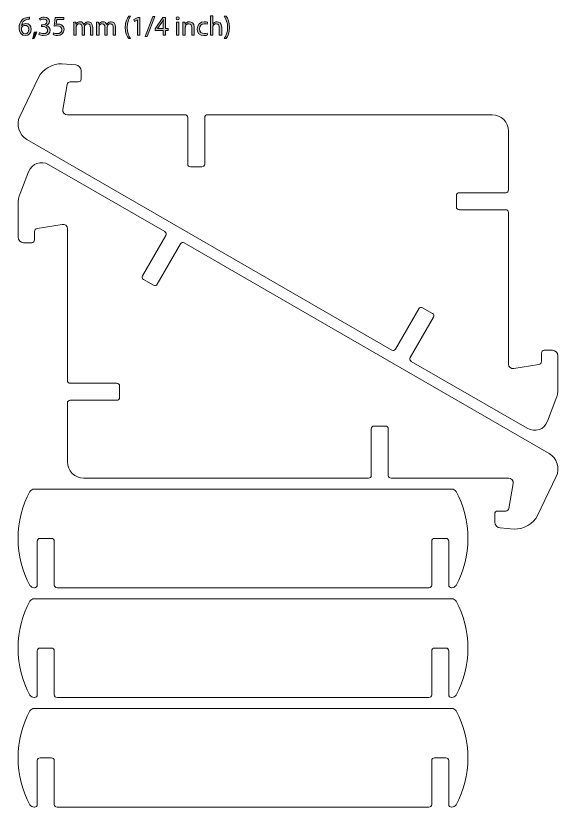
# Model space of a CAD drawing. Header units: inches. Extents: x 11 to 870, y -309 to 19.
# Drawn here: x 671 to 869.5, y -294.8 to -6.2 of the extents above; entities that cross this region are included whole.
import ezdxf

# ---------------------------------------------------------------- set-up
doc = ezdxf.new("R2010")
doc.units = ezdxf.units.IN
doc.header["$MEASUREMENT"] = 0
doc.layers.add('description', color=7, linetype='Continuous')
doc.layers.add('Layer 1', color=7, linetype='Continuous')

# ---------------------------------------------------------------- blocks, each defined once
blk = doc.blocks.new('block 8')
at = {"layer": 'description'}
h = blk.add_hatch(color=7, dxfattribs=at)
h.dxf.hatch_style = 2
edge = h.paths.add_edge_path()
edge.add_spline(control_points=[(676.01, -7.47), (675.83, -7.46), (675.6, -7.48), (675.35, -7.52), (673.96, -7.74), (673.24, -8.74), (673.09, -9.82), (673.09, -9.82), (673.11, -9.82), (673.11, -9.82), (673.42, -9.4), (673.97, -9.06), (674.69, -9.06), (675.84, -9.06), (676.65, -9.9), (676.65, -11.16), (676.65, -12.36), (675.84, -13.46), (674.48, -13.46), (673.1, -13.46), (672.19, -12.38), (672.19, -10.69), (672.19, -9.41), (672.64, -8.4), (673.29, -7.76), (673.83, -7.23), (674.55, -6.9), (675.37, -6.8), (675.63, -6.76), (675.85, -6.75), (676.01, -6.75), (676.01, -6.75), (676.01, -7.47), (676.01, -7.47)], knot_values=[0, 0, 0, 0, 1, 1, 1, 2, 2, 2, 3, 3, 3, 4, 4, 4, 5, 5, 5, 6, 6, 6, 7, 7, 7, 8, 8, 8, 9, 9, 9, 10, 10, 10, 11, 11, 11, 11], degree=3, periodic=1)
edge = h.paths.add_edge_path()
edge.add_spline(control_points=[(675.76, -11.22), (675.76, -10.29), (675.23, -9.73), (674.42, -9.73), (673.89, -9.73), (673.39, -10.05), (673.15, -10.53), (673.1, -10.63), (673.06, -10.75), (673.06, -10.91), (673.07, -11.98), (673.57, -12.78), (674.5, -12.78), (675.25, -12.78), (675.76, -12.15), (675.76, -11.22)], knot_values=[0, 0, 0, 0, 1, 1, 1, 2, 2, 2, 3, 3, 3, 4, 4, 4, 5, 5, 5, 5], degree=3, periodic=1)
h = blk.add_hatch(color=7, dxfattribs=at)
h.dxf.hatch_style = 2
edge = h.paths.add_edge_path()
edge.add_spline(control_points=[(679.71, -12.35), (679.96, -12.5), (680.53, -12.75), (681.15, -12.75), (682.27, -12.75), (682.63, -12.04), (682.62, -11.49), (682.61, -10.58), (681.79, -10.19), (680.94, -10.19), (680.94, -10.19), (680.45, -10.19), (680.45, -10.19), (680.45, -10.19), (680.45, -9.53), (680.45, -9.53), (680.45, -9.53), (680.94, -9.53), (680.94, -9.53), (681.58, -9.53), (682.39, -9.2), (682.39, -8.43), (682.39, -7.91), (682.06, -7.45), (681.25, -7.45), (680.73, -7.45), (680.23, -7.68), (679.95, -7.88), (679.95, -7.88), (679.71, -7.24), (679.71, -7.24), (680.06, -6.99), (680.72, -6.74), (681.42, -6.74), (682.7, -6.74), (683.28, -7.5), (683.28, -8.29), (683.28, -8.97), (682.87, -9.54), (682.08, -9.83), (682.08, -9.83), (682.08, -9.85), (682.08, -9.85), (682.88, -10), (683.52, -10.6), (683.53, -11.51), (683.53, -12.55), (682.71, -13.46), (681.16, -13.46), (680.43, -13.46), (679.79, -13.23), (679.47, -13.02), (679.47, -13.02), (679.71, -12.35), (679.71, -12.35)], knot_values=[0, 0, 0, 0, 1, 1, 1, 2, 2, 2, 3, 3, 3, 4, 4, 4, 5, 5, 5, 6, 6, 6, 7, 7, 7, 8, 8, 8, 9, 9, 9, 10, 10, 10, 11, 11, 11, 12, 12, 12, 13, 13, 13, 14, 14, 14, 15, 15, 15, 16, 16, 16, 17, 17, 17, 18, 18, 18, 18], degree=3, periodic=1)
h = blk.add_hatch(color=7, dxfattribs=at)
h.dxf.hatch_style = 2
edge = h.paths.add_edge_path()
edge.add_spline(control_points=[(688.51, -7.59), (688.51, -7.59), (686.03, -7.59), (686.03, -7.59), (686.03, -7.59), (685.78, -9.26), (685.78, -9.26), (685.93, -9.24), (686.07, -9.23), (686.31, -9.23), (686.82, -9.23), (687.31, -9.33), (687.71, -9.58), (688.22, -9.86), (688.64, -10.43), (688.64, -11.24), (688.64, -12.51), (687.63, -13.46), (686.22, -13.46), (685.51, -13.46), (684.92, -13.26), (684.6, -13.06), (684.6, -13.06), (684.82, -12.39), (684.82, -12.39), (685.09, -12.55), (685.62, -12.75), (686.22, -12.75), (687.04, -12.75), (687.76, -12.21), (687.75, -11.34), (687.75, -10.5), (687.18, -9.91), (685.89, -9.91), (685.51, -9.91), (685.22, -9.94), (684.98, -9.97), (684.98, -9.97), (685.4, -6.85), (685.4, -6.85), (685.4, -6.85), (688.51, -6.85), (688.51, -6.85), (688.51, -6.85), (688.51, -7.59), (688.51, -7.59)], knot_values=[0, 0, 0, 0, 1, 1, 1, 2, 2, 2, 3, 3, 3, 4, 4, 4, 5, 5, 5, 6, 6, 6, 7, 7, 7, 8, 8, 8, 9, 9, 9, 10, 10, 10, 11, 11, 11, 12, 12, 12, 13, 13, 13, 14, 14, 14, 15, 15, 15, 15], degree=3, periodic=1)
h = blk.add_hatch(color=7, dxfattribs=at)
h.dxf.hatch_style = 2
edge = h.paths.add_edge_path()
edge.add_spline(control_points=[(692.16, -9.82), (692.16, -9.31), (692.14, -8.91), (692.12, -8.51), (692.12, -8.51), (692.89, -8.51), (692.89, -8.51), (692.89, -8.51), (692.93, -9.3), (692.93, -9.3), (692.93, -9.3), (692.96, -9.3), (692.96, -9.3), (693.23, -8.84), (693.68, -8.41), (694.49, -8.41), (695.14, -8.41), (695.64, -8.81), (695.85, -9.38), (695.85, -9.38), (695.87, -9.38), (695.87, -9.38), (696.02, -9.1), (696.22, -8.9), (696.42, -8.75), (696.71, -8.53), (697.02, -8.41), (697.48, -8.41), (698.13, -8.41), (699.08, -8.83), (699.08, -10.51), (699.08, -10.51), (699.08, -13.35), (699.08, -13.35), (699.08, -13.35), (698.22, -13.35), (698.22, -13.35), (698.22, -13.35), (698.22, -10.62), (698.22, -10.62), (698.22, -9.68), (697.87, -9.13), (697.17, -9.13), (696.66, -9.13), (696.28, -9.5), (696.12, -9.92), (696.08, -10.05), (696.05, -10.2), (696.05, -10.36), (696.05, -10.36), (696.05, -13.35), (696.05, -13.35), (696.05, -13.35), (695.19, -13.35), (695.19, -13.35), (695.19, -13.35), (695.19, -10.45), (695.19, -10.45), (695.19, -9.68), (694.85, -9.13), (694.18, -9.13), (693.64, -9.13), (693.23, -9.57), (693.09, -10.01), (693.04, -10.13), (693.02, -10.29), (693.02, -10.44), (693.02, -10.44), (693.02, -13.35), (693.02, -13.35), (693.02, -13.35), (692.16, -13.35), (692.16, -13.35), (692.16, -13.35), (692.16, -9.82), (692.16, -9.82)], knot_values=[0, 0, 0, 0, 1, 1, 1, 2, 2, 2, 3, 3, 3, 4, 4, 4, 5, 5, 5, 6, 6, 6, 7, 7, 7, 8, 8, 8, 9, 9, 9, 10, 10, 10, 11, 11, 11, 12, 12, 12, 13, 13, 13, 14, 14, 14, 15, 15, 15, 16, 16, 16, 17, 17, 17, 18, 18, 18, 19, 19, 19, 20, 20, 20, 21, 21, 21, 22, 22, 22, 23, 23, 23, 24, 24, 24, 25, 25, 25, 25], degree=3, periodic=1)
h = blk.add_hatch(color=7, dxfattribs=at)
h.dxf.hatch_style = 2
edge = h.paths.add_edge_path()
edge.add_spline(control_points=[(700.5, -9.82), (700.5, -9.31), (700.48, -8.91), (700.46, -8.51), (700.46, -8.51), (701.23, -8.51), (701.23, -8.51), (701.23, -8.51), (701.27, -9.3), (701.27, -9.3), (701.27, -9.3), (701.3, -9.3), (701.3, -9.3), (701.57, -8.84), (702.02, -8.41), (702.83, -8.41), (703.48, -8.41), (703.98, -8.81), (704.19, -9.38), (704.19, -9.38), (704.21, -9.38), (704.21, -9.38), (704.36, -9.1), (704.56, -8.9), (704.76, -8.75), (705.05, -8.53), (705.36, -8.41), (705.82, -8.41), (706.47, -8.41), (707.42, -8.83), (707.42, -10.51), (707.42, -10.51), (707.42, -13.35), (707.42, -13.35), (707.42, -13.35), (706.56, -13.35), (706.56, -13.35), (706.56, -13.35), (706.56, -10.62), (706.56, -10.62), (706.56, -9.68), (706.21, -9.13), (705.51, -9.13), (705, -9.13), (704.62, -9.5), (704.46, -9.92), (704.42, -10.05), (704.39, -10.2), (704.39, -10.36), (704.39, -10.36), (704.39, -13.35), (704.39, -13.35), (704.39, -13.35), (703.53, -13.35), (703.53, -13.35), (703.53, -13.35), (703.53, -10.45), (703.53, -10.45), (703.53, -9.68), (703.19, -9.13), (702.52, -9.13), (701.98, -9.13), (701.57, -9.57), (701.43, -10.01), (701.38, -10.13), (701.36, -10.29), (701.36, -10.44), (701.36, -10.44), (701.36, -13.35), (701.36, -13.35), (701.36, -13.35), (700.5, -13.35), (700.5, -13.35), (700.5, -13.35), (700.5, -9.82), (700.5, -9.82)], knot_values=[0, 0, 0, 0, 1, 1, 1, 2, 2, 2, 3, 3, 3, 4, 4, 4, 5, 5, 5, 6, 6, 6, 7, 7, 7, 8, 8, 8, 9, 9, 9, 10, 10, 10, 11, 11, 11, 12, 12, 12, 13, 13, 13, 14, 14, 14, 15, 15, 15, 16, 16, 16, 17, 17, 17, 18, 18, 18, 19, 19, 19, 20, 20, 20, 21, 21, 21, 22, 22, 22, 23, 23, 23, 24, 24, 24, 25, 25, 25, 25], degree=3, periodic=1)
h = blk.add_hatch(color=7, dxfattribs=at)
h.dxf.hatch_style = 2
edge = h.paths.add_edge_path()
edge.add_spline(control_points=[(712.86, -6.41), (712.13, -7.4), (711.61, -8.69), (711.61, -10.51), (711.61, -12.29), (712.16, -13.56), (712.86, -14.56), (712.86, -14.56), (712.18, -14.56), (712.18, -14.56), (711.55, -13.73), (710.87, -12.45), (710.87, -10.5), (710.88, -8.54), (711.55, -7.25), (712.18, -6.41), (712.18, -6.41), (712.86, -6.41), (712.86, -6.41)], knot_values=[0, 0, 0, 0, 1, 1, 1, 2, 2, 2, 3, 3, 3, 4, 4, 4, 5, 5, 5, 6, 6, 6, 6], degree=3, periodic=1)
h = blk.add_hatch(color=7, dxfattribs=at)
h.dxf.hatch_style = 2
h.paths.add_polyline_path([(715.43, -7.67), (715.41, -7.67), (714.28, -8.28), (714.11, -7.61), (715.53, -6.85), (716.28, -6.85), (716.28, -13.35), (715.43, -13.35)])
h = blk.add_hatch(color=7, dxfattribs=at)
h.dxf.hatch_style = 2
h.paths.add_polyline_path([(718.19, -13.74), (720.97, -6.49), (721.66, -6.49), (718.86, -13.74)])
h = blk.add_hatch(color=7, dxfattribs=at)
h.dxf.hatch_style = 2
h.paths.add_polyline_path([(724.8, -13.35), (724.8, -11.57), (721.78, -11.57), (721.78, -11), (724.68, -6.85), (725.63, -6.85), (725.63, -10.89), (726.54, -10.89), (726.54, -11.57), (725.63, -11.57), (725.63, -13.35)])
edge = h.paths.add_edge_path()
edge.add_spline(control_points=[(724.8, -10.89), (724.8, -10.89), (724.8, -8.72), (724.8, -8.72), (724.8, -8.38), (724.81, -8.04), (724.83, -7.7), (724.83, -7.7), (724.8, -7.7), (724.8, -7.7), (724.6, -8.08), (724.44, -8.36), (724.26, -8.66), (724.26, -8.66), (722.67, -10.87), (722.67, -10.87), (722.67, -10.87), (722.67, -10.89), (722.67, -10.89), (722.67, -10.89), (724.8, -10.89), (724.8, -10.89)], knot_values=[0, 0, 0, 0, 1, 1, 1, 2, 2, 2, 3, 3, 3, 4, 4, 4, 5, 5, 5, 6, 6, 6, 7, 7, 7, 7], degree=3, periodic=1)
h = blk.add_hatch(color=7, dxfattribs=at)
h.dxf.hatch_style = 2
edge = h.paths.add_edge_path()
edge.add_spline(control_points=[(730.59, -7.15), (730.59, -7.45), (730.38, -7.69), (730.03, -7.69), (729.71, -7.69), (729.5, -7.45), (729.5, -7.15), (729.5, -6.85), (729.72, -6.6), (730.05, -6.6), (730.37, -6.6), (730.59, -6.84), (730.59, -7.15)], knot_values=[0, 0, 0, 0, 1, 1, 1, 2, 2, 2, 3, 3, 3, 4, 4, 4, 4], degree=3, periodic=1)
h.paths.add_polyline_path([(729.61, -13.35), (729.61, -8.51), (730.49, -8.51), (730.49, -13.35)])
h = blk.add_hatch(color=7, dxfattribs=at)
h.dxf.hatch_style = 2
edge = h.paths.add_edge_path()
edge.add_spline(control_points=[(731.95, -9.82), (731.95, -9.31), (731.94, -8.91), (731.91, -8.51), (731.91, -8.51), (732.69, -8.51), (732.69, -8.51), (732.69, -8.51), (732.74, -9.31), (732.74, -9.31), (732.74, -9.31), (732.76, -9.31), (732.76, -9.31), (733, -8.86), (733.56, -8.41), (734.36, -8.41), (735.03, -8.41), (736.07, -8.81), (736.07, -10.47), (736.07, -10.47), (736.07, -13.35), (736.07, -13.35), (736.07, -13.35), (735.19, -13.35), (735.19, -13.35), (735.19, -13.35), (735.19, -10.56), (735.19, -10.56), (735.19, -9.78), (734.9, -9.13), (734.07, -9.13), (733.5, -9.13), (733.05, -9.54), (732.89, -10.03), (732.85, -10.14), (732.83, -10.29), (732.83, -10.44), (732.83, -10.44), (732.83, -13.35), (732.83, -13.35), (732.83, -13.35), (731.95, -13.35), (731.95, -13.35), (731.95, -13.35), (731.95, -9.82), (731.95, -9.82)], knot_values=[0, 0, 0, 0, 1, 1, 1, 2, 2, 2, 3, 3, 3, 4, 4, 4, 5, 5, 5, 6, 6, 6, 7, 7, 7, 8, 8, 8, 9, 9, 9, 10, 10, 10, 11, 11, 11, 12, 12, 12, 13, 13, 13, 14, 14, 14, 15, 15, 15, 15], degree=3, periodic=1)
h = blk.add_hatch(color=7, dxfattribs=at)
h.dxf.hatch_style = 2
edge = h.paths.add_edge_path()
edge.add_spline(control_points=[(740.95, -13.18), (740.72, -13.29), (740.21, -13.46), (739.56, -13.46), (738.1, -13.46), (737.15, -12.47), (737.15, -10.99), (737.15, -9.5), (738.17, -8.41), (739.75, -8.41), (740.27, -8.41), (740.73, -8.54), (740.97, -8.67), (740.97, -8.67), (740.77, -9.34), (740.77, -9.34), (740.56, -9.23), (740.23, -9.11), (739.75, -9.11), (738.64, -9.11), (738.04, -9.94), (738.04, -10.94), (738.04, -12.06), (738.76, -12.75), (739.72, -12.75), (740.22, -12.75), (740.55, -12.63), (740.8, -12.52), (740.8, -12.52), (740.95, -13.18), (740.95, -13.18)], knot_values=[0, 0, 0, 0, 1, 1, 1, 2, 2, 2, 3, 3, 3, 4, 4, 4, 5, 5, 5, 6, 6, 6, 7, 7, 7, 8, 8, 8, 9, 9, 9, 10, 10, 10, 10], degree=3, periodic=1)
h = blk.add_hatch(color=7, dxfattribs=at)
h.dxf.hatch_style = 2
edge = h.paths.add_edge_path()
edge.add_spline(control_points=[(741.98, -6.25), (741.98, -6.25), (742.86, -6.25), (742.86, -6.25), (742.86, -6.25), (742.86, -9.28), (742.86, -9.28), (742.86, -9.28), (742.88, -9.28), (742.88, -9.28), (743.02, -9.03), (743.24, -8.8), (743.51, -8.65), (743.77, -8.5), (744.08, -8.41), (744.41, -8.41), (745.06, -8.41), (746.1, -8.81), (746.1, -10.47), (746.1, -10.47), (746.1, -13.35), (746.1, -13.35), (746.1, -13.35), (745.22, -13.35), (745.22, -13.35), (745.22, -13.35), (745.22, -10.57), (745.22, -10.57), (745.22, -9.79), (744.93, -9.14), (744.1, -9.14), (743.53, -9.14), (743.09, -9.54), (742.92, -10.01), (742.87, -10.14), (742.86, -10.27), (742.86, -10.43), (742.86, -10.43), (742.86, -13.35), (742.86, -13.35), (742.86, -13.35), (741.98, -13.35), (741.98, -13.35), (741.98, -13.35), (741.98, -6.25), (741.98, -6.25)], knot_values=[0, 0, 0, 0, 1, 1, 1, 2, 2, 2, 3, 3, 3, 4, 4, 4, 5, 5, 5, 6, 6, 6, 7, 7, 7, 8, 8, 8, 9, 9, 9, 10, 10, 10, 11, 11, 11, 12, 12, 12, 13, 13, 13, 14, 14, 14, 15, 15, 15, 15], degree=3, periodic=1)
h = blk.add_hatch(color=7, dxfattribs=at)
h.dxf.hatch_style = 2
edge = h.paths.add_edge_path()
edge.add_spline(control_points=[(747, -14.56), (747.7, -13.57), (748.25, -12.28), (748.25, -10.48), (748.25, -8.68), (747.71, -7.41), (747, -6.41), (747, -6.41), (747.68, -6.41), (747.68, -6.41), (748.31, -7.23), (748.99, -8.52), (748.99, -10.48), (748.98, -12.44), (748.31, -13.72), (747.68, -14.56), (747.68, -14.56), (747, -14.56), (747, -14.56)], knot_values=[0, 0, 0, 0, 1, 1, 1, 2, 2, 2, 3, 3, 3, 4, 4, 4, 5, 5, 5, 6, 6, 6, 6], degree=3, periodic=1)
h = blk.add_hatch(color=7, dxfattribs=at)
h.dxf.hatch_style = 2
edge = h.paths.add_edge_path()
edge.add_spline(control_points=[(677.14, -14.59), (677.36, -13.99), (677.63, -12.92), (677.74, -12.19), (677.74, -12.19), (678.72, -12.09), (678.72, -12.09), (678.48, -12.94), (678.04, -14.05), (677.76, -14.52), (677.76, -14.52), (677.14, -14.59), (677.14, -14.59)], knot_values=[0, 0, 0, 0, 1, 1, 1, 2, 2, 2, 3, 3, 3, 4, 4, 4, 4], degree=3, periodic=1)
at = {"layer": 'description', "lineweight": 0}
for points in [[(715.43, -7.67), (715.41, -7.67), (714.28, -8.28), (714.11, -7.61), (715.53, -6.85), (716.28, -6.85), (716.28, -13.35), (715.43, -13.35), (715.43, -7.67)], [(718.19, -13.74), (720.97, -6.49), (721.66, -6.49), (718.86, -13.74), (718.19, -13.74)], [(724.8, -13.35), (724.8, -11.57), (721.78, -11.57), (721.78, -11), (724.68, -6.85), (725.63, -6.85), (725.63, -10.89), (726.54, -10.89), (726.54, -11.57), (725.63, -11.57), (725.63, -13.35), (724.8, -13.35)], [(729.61, -13.35), (729.61, -8.51), (730.49, -8.51), (730.49, -13.35), (729.61, -13.35)]]:
    blk.add_lwpolyline(points, dxfattribs=at)
for points, knots in [([(676.01, -7.47), (675.83, -7.46), (675.6, -7.48), (675.35, -7.52), (673.96, -7.74), (673.24, -8.74), (673.09, -9.82), (673.09, -9.82), (673.11, -9.82), (673.11, -9.82), (673.42, -9.4), (673.97, -9.06), (674.69, -9.06), (675.84, -9.06), (676.65, -9.9), (676.65, -11.16), (676.65, -12.36), (675.84, -13.46), (674.48, -13.46), (673.1, -13.46), (672.19, -12.38), (672.19, -10.69), (672.19, -9.41), (672.64, -8.4), (673.29, -7.76), (673.83, -7.23), (674.55, -6.9), (675.37, -6.8), (675.63, -6.76), (675.85, -6.75), (676.01, -6.75), (676.01, -6.75), (676.01, -7.47), (676.01, -7.47)], [0, 0, 0, 0, 1, 1, 1, 2, 2, 2, 3, 3, 3, 4, 4, 4, 5, 5, 5, 6, 6, 6, 7, 7, 7, 8, 8, 8, 9, 9, 9, 10, 10, 10, 11, 11, 11, 11]), ([(679.71, -12.35), (679.96, -12.5), (680.53, -12.75), (681.15, -12.75), (682.27, -12.75), (682.63, -12.04), (682.62, -11.49), (682.61, -10.58), (681.79, -10.19), (680.94, -10.19), (680.94, -10.19), (680.45, -10.19), (680.45, -10.19), (680.45, -10.19), (680.45, -9.53), (680.45, -9.53), (680.45, -9.53), (680.94, -9.53), (680.94, -9.53), (681.58, -9.53), (682.39, -9.2), (682.39, -8.43), (682.39, -7.91), (682.06, -7.45), (681.25, -7.45), (680.73, -7.45), (680.23, -7.68), (679.95, -7.88), (679.95, -7.88), (679.71, -7.24), (679.71, -7.24), (680.06, -6.99), (680.72, -6.74), (681.42, -6.74), (682.7, -6.74), (683.28, -7.5), (683.28, -8.29), (683.28, -8.97), (682.87, -9.54), (682.08, -9.83), (682.08, -9.83), (682.08, -9.85), (682.08, -9.85), (682.88, -10), (683.52, -10.6), (683.53, -11.51), (683.53, -12.55), (682.71, -13.46), (681.16, -13.46), (680.43, -13.46), (679.79, -13.23), (679.47, -13.02), (679.47, -13.02), (679.71, -12.35), (679.71, -12.35)], [0, 0, 0, 0, 1, 1, 1, 2, 2, 2, 3, 3, 3, 4, 4, 4, 5, 5, 5, 6, 6, 6, 7, 7, 7, 8, 8, 8, 9, 9, 9, 10, 10, 10, 11, 11, 11, 12, 12, 12, 13, 13, 13, 14, 14, 14, 15, 15, 15, 16, 16, 16, 17, 17, 17, 18, 18, 18, 18]), ([(688.51, -7.59), (688.51, -7.59), (686.03, -7.59), (686.03, -7.59), (686.03, -7.59), (685.78, -9.26), (685.78, -9.26), (685.93, -9.24), (686.07, -9.23), (686.31, -9.23), (686.82, -9.23), (687.31, -9.33), (687.71, -9.58), (688.22, -9.86), (688.64, -10.43), (688.64, -11.24), (688.64, -12.51), (687.63, -13.46), (686.22, -13.46), (685.51, -13.46), (684.92, -13.26), (684.6, -13.06), (684.6, -13.06), (684.82, -12.39), (684.82, -12.39), (685.09, -12.55), (685.62, -12.75), (686.22, -12.75), (687.04, -12.75), (687.76, -12.21), (687.75, -11.34), (687.75, -10.5), (687.18, -9.91), (685.89, -9.91), (685.51, -9.91), (685.22, -9.94), (684.98, -9.97), (684.98, -9.97), (685.4, -6.85), (685.4, -6.85), (685.4, -6.85), (688.51, -6.85), (688.51, -6.85), (688.51, -6.85), (688.51, -7.59), (688.51, -7.59)], [0, 0, 0, 0, 1, 1, 1, 2, 2, 2, 3, 3, 3, 4, 4, 4, 5, 5, 5, 6, 6, 6, 7, 7, 7, 8, 8, 8, 9, 9, 9, 10, 10, 10, 11, 11, 11, 12, 12, 12, 13, 13, 13, 14, 14, 14, 15, 15, 15, 15]), ([(692.16, -9.82), (692.16, -9.31), (692.14, -8.91), (692.12, -8.51), (692.12, -8.51), (692.89, -8.51), (692.89, -8.51), (692.89, -8.51), (692.93, -9.3), (692.93, -9.3), (692.93, -9.3), (692.96, -9.3), (692.96, -9.3), (693.23, -8.84), (693.68, -8.41), (694.49, -8.41), (695.14, -8.41), (695.64, -8.81), (695.85, -9.38), (695.85, -9.38), (695.87, -9.38), (695.87, -9.38), (696.02, -9.1), (696.22, -8.9), (696.42, -8.75), (696.71, -8.53), (697.02, -8.41), (697.48, -8.41), (698.13, -8.41), (699.08, -8.83), (699.08, -10.51), (699.08, -10.51), (699.08, -13.35), (699.08, -13.35), (699.08, -13.35), (698.22, -13.35), (698.22, -13.35), (698.22, -13.35), (698.22, -10.62), (698.22, -10.62), (698.22, -9.68), (697.87, -9.13), (697.17, -9.13), (696.66, -9.13), (696.28, -9.5), (696.12, -9.92), (696.08, -10.05), (696.05, -10.2), (696.05, -10.36), (696.05, -10.36), (696.05, -13.35), (696.05, -13.35), (696.05, -13.35), (695.19, -13.35), (695.19, -13.35), (695.19, -13.35), (695.19, -10.45), (695.19, -10.45), (695.19, -9.68), (694.85, -9.13), (694.18, -9.13), (693.64, -9.13), (693.23, -9.57), (693.09, -10.01), (693.04, -10.13), (693.02, -10.29), (693.02, -10.44), (693.02, -10.44), (693.02, -13.35), (693.02, -13.35), (693.02, -13.35), (692.16, -13.35), (692.16, -13.35), (692.16, -13.35), (692.16, -9.82), (692.16, -9.82)], [0, 0, 0, 0, 1, 1, 1, 2, 2, 2, 3, 3, 3, 4, 4, 4, 5, 5, 5, 6, 6, 6, 7, 7, 7, 8, 8, 8, 9, 9, 9, 10, 10, 10, 11, 11, 11, 12, 12, 12, 13, 13, 13, 14, 14, 14, 15, 15, 15, 16, 16, 16, 17, 17, 17, 18, 18, 18, 19, 19, 19, 20, 20, 20, 21, 21, 21, 22, 22, 22, 23, 23, 23, 24, 24, 24, 25, 25, 25, 25]), ([(700.5, -9.82), (700.5, -9.31), (700.48, -8.91), (700.46, -8.51), (700.46, -8.51), (701.23, -8.51), (701.23, -8.51), (701.23, -8.51), (701.27, -9.3), (701.27, -9.3), (701.27, -9.3), (701.3, -9.3), (701.3, -9.3), (701.57, -8.84), (702.02, -8.41), (702.83, -8.41), (703.48, -8.41), (703.98, -8.81), (704.19, -9.38), (704.19, -9.38), (704.21, -9.38), (704.21, -9.38), (704.36, -9.1), (704.56, -8.9), (704.76, -8.75), (705.05, -8.53), (705.36, -8.41), (705.82, -8.41), (706.47, -8.41), (707.42, -8.83), (707.42, -10.51), (707.42, -10.51), (707.42, -13.35), (707.42, -13.35), (707.42, -13.35), (706.56, -13.35), (706.56, -13.35), (706.56, -13.35), (706.56, -10.62), (706.56, -10.62), (706.56, -9.68), (706.21, -9.13), (705.51, -9.13), (705, -9.13), (704.62, -9.5), (704.46, -9.92), (704.42, -10.05), (704.39, -10.2), (704.39, -10.36), (704.39, -10.36), (704.39, -13.35), (704.39, -13.35), (704.39, -13.35), (703.53, -13.35), (703.53, -13.35), (703.53, -13.35), (703.53, -10.45), (703.53, -10.45), (703.53, -9.68), (703.19, -9.13), (702.52, -9.13), (701.98, -9.13), (701.57, -9.57), (701.43, -10.01), (701.38, -10.13), (701.36, -10.29), (701.36, -10.44), (701.36, -10.44), (701.36, -13.35), (701.36, -13.35), (701.36, -13.35), (700.5, -13.35), (700.5, -13.35), (700.5, -13.35), (700.5, -9.82), (700.5, -9.82)], [0, 0, 0, 0, 1, 1, 1, 2, 2, 2, 3, 3, 3, 4, 4, 4, 5, 5, 5, 6, 6, 6, 7, 7, 7, 8, 8, 8, 9, 9, 9, 10, 10, 10, 11, 11, 11, 12, 12, 12, 13, 13, 13, 14, 14, 14, 15, 15, 15, 16, 16, 16, 17, 17, 17, 18, 18, 18, 19, 19, 19, 20, 20, 20, 21, 21, 21, 22, 22, 22, 23, 23, 23, 24, 24, 24, 25, 25, 25, 25]), ([(712.86, -6.41), (712.13, -7.4), (711.61, -8.69), (711.61, -10.51), (711.61, -12.29), (712.16, -13.56), (712.86, -14.56), (712.86, -14.56), (712.18, -14.56), (712.18, -14.56), (711.55, -13.73), (710.87, -12.45), (710.87, -10.5), (710.88, -8.54), (711.55, -7.25), (712.18, -6.41), (712.18, -6.41), (712.86, -6.41), (712.86, -6.41)], [0, 0, 0, 0, 1, 1, 1, 2, 2, 2, 3, 3, 3, 4, 4, 4, 5, 5, 5, 6, 6, 6, 6]), ([(724.8, -10.89), (724.8, -10.89), (724.8, -8.72), (724.8, -8.72), (724.8, -8.38), (724.81, -8.04), (724.83, -7.7), (724.83, -7.7), (724.8, -7.7), (724.8, -7.7), (724.6, -8.08), (724.44, -8.36), (724.26, -8.66), (724.26, -8.66), (722.67, -10.87), (722.67, -10.87), (722.67, -10.87), (722.67, -10.89), (722.67, -10.89), (722.67, -10.89), (724.8, -10.89), (724.8, -10.89)], [0, 0, 0, 0, 1, 1, 1, 2, 2, 2, 3, 3, 3, 4, 4, 4, 5, 5, 5, 6, 6, 6, 7, 7, 7, 7]), ([(730.59, -7.15), (730.59, -7.45), (730.38, -7.69), (730.03, -7.69), (729.71, -7.69), (729.5, -7.45), (729.5, -7.15), (729.5, -6.85), (729.72, -6.6), (730.05, -6.6), (730.37, -6.6), (730.59, -6.84), (730.59, -7.15)], [0, 0, 0, 0, 1, 1, 1, 2, 2, 2, 3, 3, 3, 4, 4, 4, 4]), ([(731.95, -9.82), (731.95, -9.31), (731.94, -8.91), (731.91, -8.51), (731.91, -8.51), (732.69, -8.51), (732.69, -8.51), (732.69, -8.51), (732.74, -9.31), (732.74, -9.31), (732.74, -9.31), (732.76, -9.31), (732.76, -9.31), (733, -8.86), (733.56, -8.41), (734.36, -8.41), (735.03, -8.41), (736.07, -8.81), (736.07, -10.47), (736.07, -10.47), (736.07, -13.35), (736.07, -13.35), (736.07, -13.35), (735.19, -13.35), (735.19, -13.35), (735.19, -13.35), (735.19, -10.56), (735.19, -10.56), (735.19, -9.78), (734.9, -9.13), (734.07, -9.13), (733.5, -9.13), (733.05, -9.54), (732.89, -10.03), (732.85, -10.14), (732.83, -10.29), (732.83, -10.44), (732.83, -10.44), (732.83, -13.35), (732.83, -13.35), (732.83, -13.35), (731.95, -13.35), (731.95, -13.35), (731.95, -13.35), (731.95, -9.82), (731.95, -9.82)], [0, 0, 0, 0, 1, 1, 1, 2, 2, 2, 3, 3, 3, 4, 4, 4, 5, 5, 5, 6, 6, 6, 7, 7, 7, 8, 8, 8, 9, 9, 9, 10, 10, 10, 11, 11, 11, 12, 12, 12, 13, 13, 13, 14, 14, 14, 15, 15, 15, 15]), ([(740.95, -13.18), (740.72, -13.29), (740.21, -13.46), (739.56, -13.46), (738.1, -13.46), (737.15, -12.47), (737.15, -10.99), (737.15, -9.5), (738.17, -8.41), (739.75, -8.41), (740.27, -8.41), (740.73, -8.54), (740.97, -8.67), (740.97, -8.67), (740.77, -9.34), (740.77, -9.34), (740.56, -9.23), (740.23, -9.11), (739.75, -9.11), (738.64, -9.11), (738.04, -9.94), (738.04, -10.94), (738.04, -12.06), (738.76, -12.75), (739.72, -12.75), (740.22, -12.75), (740.55, -12.63), (740.8, -12.52), (740.8, -12.52), (740.95, -13.18), (740.95, -13.18)], [0, 0, 0, 0, 1, 1, 1, 2, 2, 2, 3, 3, 3, 4, 4, 4, 5, 5, 5, 6, 6, 6, 7, 7, 7, 8, 8, 8, 9, 9, 9, 10, 10, 10, 10]), ([(741.98, -6.25), (741.98, -6.25), (742.86, -6.25), (742.86, -6.25), (742.86, -6.25), (742.86, -9.28), (742.86, -9.28), (742.86, -9.28), (742.88, -9.28), (742.88, -9.28), (743.02, -9.03), (743.24, -8.8), (743.51, -8.65), (743.77, -8.5), (744.08, -8.41), (744.41, -8.41), (745.06, -8.41), (746.1, -8.81), (746.1, -10.47), (746.1, -10.47), (746.1, -13.35), (746.1, -13.35), (746.1, -13.35), (745.22, -13.35), (745.22, -13.35), (745.22, -13.35), (745.22, -10.57), (745.22, -10.57), (745.22, -9.79), (744.93, -9.14), (744.1, -9.14), (743.53, -9.14), (743.09, -9.54), (742.92, -10.01), (742.87, -10.14), (742.86, -10.27), (742.86, -10.43), (742.86, -10.43), (742.86, -13.35), (742.86, -13.35), (742.86, -13.35), (741.98, -13.35), (741.98, -13.35), (741.98, -13.35), (741.98, -6.25), (741.98, -6.25)], [0, 0, 0, 0, 1, 1, 1, 2, 2, 2, 3, 3, 3, 4, 4, 4, 5, 5, 5, 6, 6, 6, 7, 7, 7, 8, 8, 8, 9, 9, 9, 10, 10, 10, 11, 11, 11, 12, 12, 12, 13, 13, 13, 14, 14, 14, 15, 15, 15, 15]), ([(747, -14.56), (747.7, -13.57), (748.25, -12.28), (748.25, -10.48), (748.25, -8.68), (747.71, -7.41), (747, -6.41), (747, -6.41), (747.68, -6.41), (747.68, -6.41), (748.31, -7.23), (748.99, -8.52), (748.99, -10.48), (748.98, -12.44), (748.31, -13.72), (747.68, -14.56), (747.68, -14.56), (747, -14.56), (747, -14.56)], [0, 0, 0, 0, 1, 1, 1, 2, 2, 2, 3, 3, 3, 4, 4, 4, 5, 5, 5, 6, 6, 6, 6]), ([(675.76, -11.22), (675.76, -10.29), (675.23, -9.73), (674.42, -9.73), (673.89, -9.73), (673.39, -10.05), (673.15, -10.53), (673.1, -10.63), (673.06, -10.75), (673.06, -10.91), (673.07, -11.98), (673.57, -12.78), (674.5, -12.78), (675.25, -12.78), (675.76, -12.15), (675.76, -11.22)], [0, 0, 0, 0, 1, 1, 1, 2, 2, 2, 3, 3, 3, 4, 4, 4, 5, 5, 5, 5]), ([(677.14, -14.59), (677.36, -13.99), (677.63, -12.92), (677.74, -12.19), (677.74, -12.19), (678.72, -12.09), (678.72, -12.09), (678.48, -12.94), (678.04, -14.05), (677.76, -14.52), (677.76, -14.52), (677.14, -14.59), (677.14, -14.59)], [0, 0, 0, 0, 1, 1, 1, 2, 2, 2, 3, 3, 3, 4, 4, 4, 4])]:
    blk.add_open_spline(points, degree=3, knots=knots, dxfattribs=at)
blk = doc.blocks.new('block 2')
at = {"layer": 'description'}
blk.add_blockref('block 8', (0, 0), dxfattribs=at)

msp = doc.modelspace()

# ---------------------------------------------------------------- linework, layer by layer
at = {"layer": 'Layer 1', "color": 1, "lineweight": 9}
for points, knots in [([(863.68, -128.21), (863.13, -128.21), (862.68, -128.66), (862.68, -129.21), (862.68, -129.21), (862.68, -132.21), (862.68, -132.21), (862.68, -132.76), (862.24, -133.28), (861.7, -133.37), (861.7, -133.37), (852.66, -134.88), (852.66, -134.88), (851.57, -135.06), (850.68, -134.31), (850.68, -133.21), (850.68, -133.21), (850.68, -77.93), (850.68, -77.93), (850.68, -77.38), (850.23, -76.93), (849.68, -76.93), (849.68, -76.93), (832.68, -76.93), (832.68, -76.93), (832.13, -76.93), (831.68, -76.48), (831.68, -75.93), (831.68, -75.93), (831.68, -71.73), (831.68, -71.73), (831.68, -71.18), (832.13, -70.73), (832.68, -70.73), (832.68, -70.73), (849.68, -70.73), (849.68, -70.73), (850.23, -70.73), (850.68, -70.28), (850.68, -69.73), (850.68, -69.73), (850.68, -48.32), (850.68, -48.32), (850.68, -45.01), (847.99, -42.32), (844.68, -42.32), (844.68, -42.32), (740.89, -42.32), (740.89, -42.32), (740.34, -42.32), (739.89, -42.77), (739.89, -43.32), (739.89, -43.32), (739.89, -60.32), (739.89, -60.32), (739.89, -60.88), (739.44, -61.32), (738.89, -61.32), (738.89, -61.32), (734.69, -61.32), (734.69, -61.32), (734.14, -61.32), (733.69, -60.88), (733.69, -60.32), (733.69, -60.32), (733.69, -43.32), (733.69, -43.32), (733.69, -42.77), (733.24, -42.32), (732.69, -42.32), (732.69, -42.32), (689.87, -42.32), (689.87, -42.32), (688.77, -42.32), (688.02, -41.44), (688.2, -40.35), (688.2, -40.35), (689.71, -31.31), (689.71, -31.31), (689.8, -30.77), (690.32, -30.32), (690.87, -30.32), (690.87, -30.32), (693.87, -30.32), (693.87, -30.32), (694.42, -30.32), (694.87, -29.88), (694.87, -29.32), (694.87, -29.32), (694.87, -26.32), (694.87, -26.32), (694.87, -25.22), (693.98, -24.26), (692.88, -24.17), (692.88, -24.17), (687.85, -23.79), (687.85, -23.79), (684.55, -23.53), (680.71, -25.75), (679.27, -28.73), (679.27, -28.73), (672.47, -42.91), (672.47, -42.91), (671.03, -45.9), (672.2, -49.66), (675.07, -51.32), (675.07, -51.32), (808.11, -128.13), (808.11, -128.13), (808.58, -128.41), (809.2, -128.24), (809.47, -127.77), (809.47, -127.77), (817.98, -113.03), (817.98, -113.03), (818.25, -112.56), (818.86, -112.39), (819.34, -112.67), (819.34, -112.67), (822.98, -114.77), (822.98, -114.77), (823.46, -115.04), (823.62, -115.66), (823.35, -116.13), (823.35, -116.13), (814.84, -130.87), (814.84, -130.87), (814.56, -131.34), (814.73, -131.96), (815.21, -132.23), (815.21, -132.23), (857.49, -156.64), (857.49, -156.64), (860.36, -158.3), (863.66, -157.14), (864.86, -154.05), (864.86, -154.05), (867.96, -146.07), (867.96, -146.07), (868.36, -145.04), (868.68, -143.31), (868.68, -142.21), (868.68, -142.21), (868.68, -130.21), (868.68, -130.21), (868.68, -129.1), (867.79, -128.21), (866.68, -128.21), (866.68, -128.21), (863.68, -128.21), (863.68, -128.21)], [0, 0, 0, 0, 1, 1, 1, 2, 2, 2, 3, 3, 3, 4, 4, 4, 5, 5, 5, 6, 6, 6, 7, 7, 7, 8, 8, 8, 9, 9, 9, 10, 10, 10, 11, 11, 11, 12, 12, 12, 13, 13, 13, 14, 14, 14, 15, 15, 15, 16, 16, 16, 17, 17, 17, 18, 18, 18, 19, 19, 19, 20, 20, 20, 21, 21, 21, 22, 22, 22, 23, 23, 23, 24, 24, 24, 25, 25, 25, 26, 26, 26, 27, 27, 27, 28, 28, 28, 29, 29, 29, 30, 30, 30, 31, 31, 31, 32, 32, 32, 33, 33, 33, 34, 34, 34, 35, 35, 35, 36, 36, 36, 37, 37, 37, 38, 38, 38, 39, 39, 39, 40, 40, 40, 41, 41, 41, 42, 42, 42, 43, 43, 43, 44, 44, 44, 45, 45, 45, 46, 46, 46, 47, 47, 47, 48, 48, 48, 49, 49, 49, 50, 50, 50, 50]), ([(676.85, -88.96), (677.4, -88.96), (677.85, -88.51), (677.85, -87.96), (677.85, -87.96), (677.85, -84.96), (677.85, -84.96), (677.85, -84.4), (678.29, -83.88), (678.84, -83.79), (678.84, -83.79), (687.88, -82.28), (687.88, -82.28), (688.97, -82.1), (689.85, -82.85), (689.85, -83.95), (689.85, -83.95), (689.85, -139.23), (689.85, -139.23), (689.85, -139.79), (690.3, -140.23), (690.85, -140.23), (690.85, -140.23), (707.85, -140.23), (707.85, -140.23), (708.41, -140.23), (708.85, -140.68), (708.85, -141.23), (708.85, -141.23), (708.85, -145.43), (708.85, -145.43), (708.85, -145.99), (708.41, -146.43), (707.85, -146.43), (707.85, -146.43), (690.86, -146.43), (690.86, -146.43), (690.3, -146.43), (689.85, -146.88), (689.85, -147.43), (689.85, -147.43), (689.86, -168.84), (689.86, -168.84), (689.86, -172.15), (692.54, -174.84), (695.86, -174.84), (695.86, -174.84), (799.64, -174.84), (799.64, -174.84), (800.19, -174.84), (800.64, -174.39), (800.64, -173.84), (800.64, -173.84), (800.64, -156.84), (800.64, -156.84), (800.64, -156.29), (801.09, -155.84), (801.64, -155.84), (801.64, -155.84), (805.84, -155.84), (805.84, -155.84), (806.4, -155.84), (806.84, -156.29), (806.84, -156.84), (806.84, -156.84), (806.84, -173.84), (806.84, -173.84), (806.84, -174.39), (807.29, -174.84), (807.84, -174.84), (807.84, -174.84), (850.66, -174.84), (850.66, -174.84), (851.77, -174.84), (852.52, -175.72), (852.34, -176.81), (852.34, -176.81), (850.83, -185.85), (850.83, -185.85), (850.74, -186.4), (850.22, -186.84), (849.66, -186.84), (849.66, -186.84), (846.66, -186.84), (846.66, -186.84), (846.11, -186.84), (845.66, -187.29), (845.66, -187.84), (845.66, -187.84), (845.66, -190.84), (845.66, -190.84), (845.66, -191.94), (846.56, -192.91), (847.66, -192.99), (847.66, -192.99), (852.68, -193.38), (852.68, -193.38), (855.99, -193.63), (859.83, -191.42), (861.26, -188.43), (861.26, -188.43), (868.07, -174.25), (868.07, -174.25), (869.5, -171.26), (868.34, -167.5), (865.47, -165.84), (865.47, -165.84), (732.43, -89.03), (732.43, -89.03), (731.95, -88.76), (731.34, -88.92), (731.06, -89.4), (731.06, -89.4), (722.56, -104.13), (722.56, -104.13), (722.28, -104.61), (721.67, -104.77), (721.19, -104.5), (721.19, -104.5), (717.56, -102.4), (717.56, -102.4), (717.08, -102.12), (716.91, -101.51), (717.19, -101.03), (717.19, -101.03), (725.7, -86.3), (725.7, -86.3), (725.97, -85.82), (725.81, -85.21), (725.33, -84.93), (725.33, -84.93), (683.05, -60.52), (683.05, -60.52), (680.18, -58.86), (676.88, -60.03), (675.68, -63.11), (675.68, -63.11), (672.58, -71.09), (672.58, -71.09), (672.18, -72.12), (671.85, -73.85), (671.85, -74.96), (671.85, -74.96), (671.85, -86.96), (671.85, -86.96), (671.85, -88.06), (672.75, -88.96), (673.85, -88.96), (673.85, -88.96), (676.85, -88.96), (676.85, -88.96)], [0, 0, 0, 0, 1, 1, 1, 2, 2, 2, 3, 3, 3, 4, 4, 4, 5, 5, 5, 6, 6, 6, 7, 7, 7, 8, 8, 8, 9, 9, 9, 10, 10, 10, 11, 11, 11, 12, 12, 12, 13, 13, 13, 14, 14, 14, 15, 15, 15, 16, 16, 16, 17, 17, 17, 18, 18, 18, 19, 19, 19, 20, 20, 20, 21, 21, 21, 22, 22, 22, 23, 23, 23, 24, 24, 24, 25, 25, 25, 26, 26, 26, 27, 27, 27, 28, 28, 28, 29, 29, 29, 30, 30, 30, 31, 31, 31, 32, 32, 32, 33, 33, 33, 34, 34, 34, 35, 35, 35, 36, 36, 36, 37, 37, 37, 38, 38, 38, 39, 39, 39, 40, 40, 40, 41, 41, 41, 42, 42, 42, 43, 43, 43, 44, 44, 44, 45, 45, 45, 46, 46, 46, 47, 47, 47, 48, 48, 48, 49, 49, 49, 50, 50, 50, 50]), ([(676.18, -179.67), (673.42, -184.76), (671.85, -190.6), (671.85, -196.8), (671.85, -203), (673.42, -208.83), (676.18, -213.92), (676.44, -214.41), (677.12, -214.8), (677.67, -214.8), (677.73, -214.8), (677.79, -214.8), (677.85, -214.8), (678.41, -214.8), (678.85, -214.35), (678.85, -213.8), (678.85, -213.8), (678.85, -197.8), (678.85, -197.8), (678.85, -197.24), (679.3, -196.8), (679.85, -196.8), (679.85, -196.8), (684.05, -196.8), (684.05, -196.8), (684.61, -196.8), (685.05, -197.24), (685.05, -197.8), (685.05, -197.8), (685.05, -213.8), (685.05, -213.8), (685.05, -214.35), (685.5, -214.8), (686.05, -214.8), (686.05, -214.8), (821.65, -214.8), (821.65, -214.8), (822.21, -214.8), (822.65, -214.35), (822.65, -213.8), (822.65, -213.8), (822.65, -197.8), (822.65, -197.8), (822.65, -197.24), (823.1, -196.8), (823.65, -196.8), (823.65, -196.8), (827.85, -196.8), (827.85, -196.8), (828.41, -196.8), (828.85, -197.24), (828.85, -197.8), (828.85, -197.8), (828.85, -213.8), (828.85, -213.8), (828.85, -214.35), (829.3, -214.8), (829.85, -214.8), (829.85, -214.8), (830.04, -214.8), (830.04, -214.8), (830.59, -214.8), (831.26, -214.41), (831.53, -213.92), (834.29, -208.83), (835.85, -203), (835.85, -196.8), (835.85, -190.6), (834.29, -184.76), (831.53, -179.67), (831.26, -179.18), (830.59, -178.79), (830.04, -178.79), (817.46, -178.8), (690.25, -178.79), (677.67, -178.79), (677.12, -178.79), (676.44, -179.18), (676.18, -179.67)], [0, 0, 0, 0, 1, 1, 1, 2, 2, 2, 3, 3, 3, 4, 4, 4, 5, 5, 5, 6, 6, 6, 7, 7, 7, 8, 8, 8, 9, 9, 9, 10, 10, 10, 11, 11, 11, 12, 12, 12, 13, 13, 13, 14, 14, 14, 15, 15, 15, 16, 16, 16, 17, 17, 17, 18, 18, 18, 19, 19, 19, 20, 20, 20, 21, 21, 21, 22, 22, 22, 23, 23, 23, 24, 24, 24, 25, 25, 25, 26, 26, 26, 26]), ([(676.18, -219.67), (673.42, -224.76), (671.85, -230.6), (671.85, -236.8), (671.85, -243), (673.42, -248.83), (676.18, -253.92), (676.44, -254.41), (677.12, -254.8), (677.67, -254.8), (677.73, -254.8), (677.79, -254.8), (677.85, -254.8), (678.41, -254.8), (678.85, -254.35), (678.85, -253.8), (678.85, -253.8), (678.85, -237.8), (678.85, -237.8), (678.85, -237.24), (679.3, -236.8), (679.85, -236.8), (679.85, -236.8), (684.05, -236.8), (684.05, -236.8), (684.61, -236.8), (685.05, -237.24), (685.05, -237.8), (685.05, -237.8), (685.05, -253.8), (685.05, -253.8), (685.05, -254.35), (685.5, -254.8), (686.05, -254.8), (686.05, -254.8), (821.65, -254.8), (821.65, -254.8), (822.21, -254.8), (822.65, -254.35), (822.65, -253.8), (822.65, -253.8), (822.65, -237.8), (822.65, -237.8), (822.65, -237.24), (823.1, -236.8), (823.65, -236.8), (823.65, -236.8), (827.85, -236.8), (827.85, -236.8), (828.41, -236.8), (828.85, -237.24), (828.85, -237.8), (828.85, -237.8), (828.85, -253.8), (828.85, -253.8), (828.85, -254.35), (829.3, -254.8), (829.85, -254.8), (829.85, -254.8), (830.04, -254.8), (830.04, -254.8), (830.59, -254.8), (831.26, -254.41), (831.53, -253.92), (834.29, -248.83), (835.85, -243), (835.85, -236.8), (835.85, -230.6), (834.29, -224.76), (831.53, -219.67), (831.26, -219.18), (830.59, -218.79), (830.04, -218.79), (817.46, -218.8), (690.25, -218.79), (677.67, -218.79), (677.12, -218.79), (676.44, -219.18), (676.18, -219.67)], [0, 0, 0, 0, 1, 1, 1, 2, 2, 2, 3, 3, 3, 4, 4, 4, 5, 5, 5, 6, 6, 6, 7, 7, 7, 8, 8, 8, 9, 9, 9, 10, 10, 10, 11, 11, 11, 12, 12, 12, 13, 13, 13, 14, 14, 14, 15, 15, 15, 16, 16, 16, 17, 17, 17, 18, 18, 18, 19, 19, 19, 20, 20, 20, 21, 21, 21, 22, 22, 22, 23, 23, 23, 24, 24, 24, 25, 25, 25, 26, 26, 26, 26]), ([(676.18, -259.67), (673.42, -264.76), (671.85, -270.6), (671.85, -276.8), (671.85, -283), (673.42, -288.83), (676.18, -293.92), (676.44, -294.41), (677.12, -294.8), (677.67, -294.8), (677.73, -294.8), (677.79, -294.8), (677.85, -294.8), (678.41, -294.8), (678.85, -294.35), (678.85, -293.8), (678.85, -293.8), (678.85, -277.8), (678.85, -277.8), (678.85, -277.24), (679.3, -276.8), (679.85, -276.8), (679.85, -276.8), (684.05, -276.8), (684.05, -276.8), (684.61, -276.8), (685.05, -277.24), (685.05, -277.8), (685.05, -277.8), (685.05, -293.8), (685.05, -293.8), (685.05, -294.35), (685.5, -294.8), (686.05, -294.8), (686.05, -294.8), (821.65, -294.8), (821.65, -294.8), (822.21, -294.8), (822.65, -294.35), (822.65, -293.8), (822.65, -293.8), (822.65, -277.8), (822.65, -277.8), (822.65, -277.24), (823.1, -276.8), (823.65, -276.8), (823.65, -276.8), (827.85, -276.8), (827.85, -276.8), (828.41, -276.8), (828.85, -277.24), (828.85, -277.8), (828.85, -277.8), (828.85, -293.8), (828.85, -293.8), (828.85, -294.35), (829.3, -294.8), (829.85, -294.8), (829.85, -294.8), (830.04, -294.8), (830.04, -294.8), (830.59, -294.8), (831.26, -294.41), (831.53, -293.92), (834.29, -288.83), (835.85, -283), (835.85, -276.8), (835.85, -270.6), (834.29, -264.76), (831.53, -259.67), (831.26, -259.18), (830.59, -258.79), (830.04, -258.79), (817.46, -258.8), (690.25, -258.79), (677.67, -258.79), (677.12, -258.79), (676.44, -259.18), (676.18, -259.67)], [0, 0, 0, 0, 1, 1, 1, 2, 2, 2, 3, 3, 3, 4, 4, 4, 5, 5, 5, 6, 6, 6, 7, 7, 7, 8, 8, 8, 9, 9, 9, 10, 10, 10, 11, 11, 11, 12, 12, 12, 13, 13, 13, 14, 14, 14, 15, 15, 15, 16, 16, 16, 17, 17, 17, 18, 18, 18, 19, 19, 19, 20, 20, 20, 21, 21, 21, 22, 22, 22, 23, 23, 23, 24, 24, 24, 25, 25, 25, 26, 26, 26, 26])]:
    msp.add_open_spline(points, degree=3, knots=knots, dxfattribs=at)

# ---------------------------------------------------------------- block references
at = {"layer": 'description'}
msp.add_blockref('block 2', (0, 0), dxfattribs=at)

doc.saveas('drawing.dxf')
